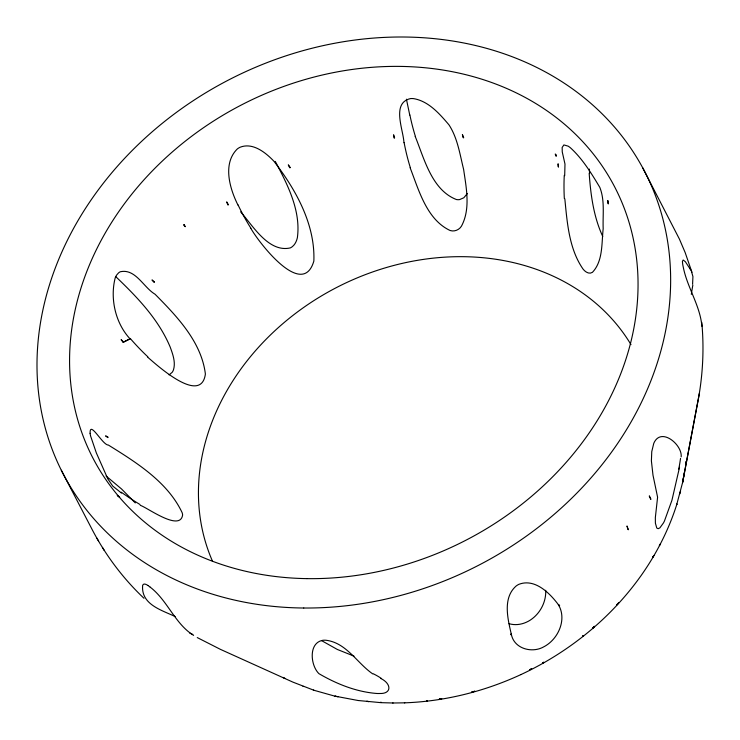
<?xml version="1.0" encoding="UTF-8"?>
<svg xmlns="http://www.w3.org/2000/svg" width="740" height="740" viewBox="0 0 740 740"><rect width="100%" height="100%" fill="white"/><g stroke="black" fill="none" stroke-linecap="round" stroke-linejoin="round"><path stroke-width="1.11" d="M701.899 326.294C700.151 305.528 687.21 287.527 683.251 267.057A8.538 0.944 74.9 0 1 682.687 264.189L682.447 261.877A14.578 1.619 74.8 0 1 682.456 261.257L683.187 260.008L685.37 261.729L691.317 270.785L692.927 276.584L692.594 284.104M681.17 456.811C682.373 445.184 662.513 427.961 654.65 441.558A8.529 3.423 -72.3 0 0 653.725 443.51L651.764 451.631L651.394 460.872L652.995 475.21L657.592 497.188L655.353 517.538L655.39 523.143L656.759 528.018L658.174 528.702L659.867 527.879L663.438 522.967A8.038 1.101 -65.7 0 0 664.455 520.997L671.911 500.37L679.542 467.255M564.694 175.676L564.981 164.067L562.252 151.885L562.159 147.463L563.899 144.929L568.181 146.159A8.538 1.989 44.6 0 1 570.568 147.917C582.695 159.026 591.436 173.382 599.807 187.359C605.015 200.401 602.628 215.035 603.183 228.715C601.528 243.146 603.155 261.081 592.416 272.348C589.059 274.568 585.155 271.811 583.083 269.129C568.986 248.871 567.192 222.62 564.824 198.81M685.869 461.806L685.675 463.73L685.906 462.047M690.198 268.777L690.559 269.369M520.923 674.584C568.227 652.578 610.25 618.807 640.609 576.266L640.831 575.97C656.417 553.964 668.858 529.673 676.943 503.931L676.739 504.523L682.567 482.61L697.265 404.762C702.723 377.714 704.351 349.881 701.779 322.4M684.565 471.907L682.567 482.61L699.337 393.467M679.884 493.83L680.578 490.971M123.312 341.797L121.12 339.642L123.145 342.296L130.037 338.846C115.375 323.121 109.89 298.535 115.209 277.861A8.538 3.82 -73.7 0 1 116.689 275.002L118.548 272.912A14.199 6.318 -73.5 0 1 119.038 272.533A17.048 7.576 -73.4 0 1 120.259 271.765C135.54 268.305 143.588 287.527 155.058 294.233C176.888 316.304 201.465 341.852 205.387 374.042C201.049 405.575 156.584 364.829 147.713 357.207M511.21 633.727L510.665 634.698L511.349 634.356C507.751 618.88 502.488 598.059 516.067 586.071A8.538 4.523 -32.5 0 1 519.008 584.285C534.761 578.227 549.626 592.916 558.367 604.673C566.738 618.464 559.209 637.057 546.333 645.336A8.094 2.091 -31.6 0 1 544.029 646.677C532.356 653.596 514.106 648.906 511.349 634.356M467.384 193.492L463.804 197.784L459.586 199.597A8.085 5.744 17.7 0 1 456.432 199.541C431.725 189.967 424.168 158.462 415.186 136.382M559.024 605.709L559.644 605.265L558.367 604.673M169.09 374.893L172.161 372.34A8.085 5.374 -82.5 0 0 173.549 369.611C175.732 362.036 172.753 354.081 170.172 347.023C158.462 319.134 137.168 297.082 115.616 276.501M123.145 342.296L130.037 338.846M520.96 674.566C484.561 691.41 444.907 701.372 404.789 702.834L404.438 702.834M338.041 696.784L334.906 696.127L358.151 700.512L381.072 702.667L393.097 702.991M392.718 703L404.789 702.834M335.377 696.303L313.899 690.254L292.883 682.114L220.418 649.359L197.247 637.575M509.046 623.681C515.41 625.615 522.422 624.458 528.203 621.323A8.085 2.127 -31.6 0 0 530.746 619.787C540.274 613.34 546.268 601.805 545.704 590.289M354.007 656.121L337.311 649.452L321.512 640.59M313.381 690.059L313.899 690.254M302.993 686.322L303.529 686.516M283.651 677.664L283.078 677.461L284.928 678.34M175.149 616.531C161.625 610.102 140.887 604.488 142.644 585.349C143.514 582.889 146.437 584.471 147.871 585.442M193.63 635.392C174.908 623.848 167.684 600.584 150.248 587.19M372.803 673.927C357.124 663.216 346.524 642.838 326.137 640.266A8.538 3.829 8.6 0 0 322.844 640.294C308.293 642.792 310.411 665.417 318.931 673.659C336.561 683.954 356.347 691.918 376.873 693.482A8.085 1.471 3 0 0 379.731 693.491C391.636 694 391.839 683.88 380.85 678.488M140.23 505.327C146.649 507.085 180.088 532.162 182.623 514.975A8.075 3.117 63.4 0 0 182.169 512.755C167.73 481.953 136.262 462.38 108.364 445.045C102.629 445.323 89.633 419.691 90.104 433.316M121.471 493.071L112.702 486.041L107.855 478.928L96.339 452.908L90.65 436.165A8.538 1.341 73.1 0 1 90.086 433.298M106.098 476.005L121.573 489.01L135.263 502.913M143.986 598.29C122.701 578.153 104.932 554.362 91.51 528.314L61.3 470.233M240.648 211.881C252.553 225.293 268.481 252.803 290.191 247.937A8.038 6.327 -33.9 0 0 292.226 246.725C295.038 244.589 296.546 241.194 297.351 237.845C301.078 210.761 287.592 184.639 275.289 161.422M250.804 228.272C257.825 241.129 302.429 300.163 313.853 261.081C315.286 224.34 295.834 189.616 273.92 161.246C265.771 152.653 252.895 142.256 240.278 147.177A8.538 4.902 -32.6 0 0 237.318 148.944C222.426 163.522 229.631 188.496 237.938 205.008M96.737 537.989L98.596 541.079M102.425 547.396L104.284 550.486M642.625 167.675L679.422 239.094L685.157 252.534L691.946 272.302M602.749 236.486C593.6 216.783 590.696 194.814 589.179 173.354M410.127 167.776C418.794 189.977 426.601 219.484 450.105 230.501C454.342 231.925 459.124 229.937 461.446 226.19C470.742 208.874 466.265 187.849 463.619 169.377C459.855 154.327 457.616 138.056 448.958 124.829C439.615 113.877 428.645 101.167 413.642 98.633A8.538 4.218 9.8 0 0 410.33 98.624C391.349 103.054 403.319 129.63 403.957 142.681M406.427 99.197L409.747 115.015M212.343 560.874A235.949 196.526 -27.5 0 1 336.598 287.499A235.949 196.526 -27.5 0 1 630.989 344.627M691.327 294.363A350.723 71.706 81 0 1 692.853 285.02M564.324 198.524A349.918 184.778 50.5 0 1 564.259 175.389M589.567 173.576A350.769 182.974 51.2 0 1 589.355 169.072M415.371 136.363A350.723 262.552 12.4 0 1 409.895 115.015M410.349 167.749A349.928 262.774 11.7 0 1 404.132 142.672M250.869 228.225A349.937 278.952 -43 0 1 238.058 204.924M680.532 458.393A350.732 28.481 -69.5 0 1 678.765 469.114M139.962 504.495A349.909 125.365 57.7 0 1 121.231 492.183M147.852 356.846A349.928 226.375 -89.7 0 1 130.222 338.448M192.751 634.467A350.723 16.382 29.2 0 1 189.699 633.024M373.469 673.863A350.695 62.956 -2 0 1 381.368 678.441M147.898 585.488A8.538 1.591 42.9 0 1 150.257 587.227M558.09 163.975L558.349 166.916L558.09 163.975M618.621 602.897L616.587 605.024L618.621 602.897M653.762 555.648L652.837 557.137L653.762 555.648M659.405 545.574L660.034 544.316L659.405 545.574M649.332 496.059L650.821 499.185L649.332 496.059M154.383 281.912L154.068 282.365L152.005 279.942L154.383 281.912M627.03 526.159L628.195 529.673L627.03 526.159M594.451 626.355L592.583 628.325L594.451 626.355M184.121 224.572L183.622 225.09L185.287 226.699L184.121 224.572M543.669 662.272L542.577 663.207L543.669 662.272M228.392 204.656L227.939 205.017L226.662 201.891L228.392 204.656M583.166 635.752L582.519 636.243L583.166 635.752M531.644 668.784L529.877 669.645L531.644 668.784M290.284 167.554L289.756 167.795L288.304 164.853L290.284 167.554M441.669 698.699L439.32 699.124L441.669 698.699M474.766 691.252L471.769 692.039L474.766 691.252M381.489 702.454L380.277 702.417L381.489 702.454M394.568 137.862L394.004 137.936L393.578 134.791L394.568 137.862M427.443 700.78L426.545 700.863L427.443 700.78M368.705 701.585L366.763 701.363L368.705 701.585M463.629 137.705L463.092 137.64L462.408 134.569L463.629 137.705M107.846 437.109L105.598 435.869L107.864 437.599L107.846 437.109M555.759 154.392L555.231 154.096L556.212 156.26L555.759 154.392M119.464 496.891L117.244 495.421L119.63 497.345L119.464 496.891M608.215 203.778L607.836 200.651L608.215 203.778M306.961 578.625A294.002 244.875 -27.5 0 0 620.028 198.033A294.002 244.875 -27.5 0 0 134.449 190.883A294.002 244.875 -27.5 0 0 306.961 578.625M303.77 608.012A327.709 272.958 -27.5 0 0 649.776 182.022A327.709 272.958 -27.5 0 0 107.901 177.498A327.709 272.958 -27.5 0 0 303.77 608.012"/></g></svg>
